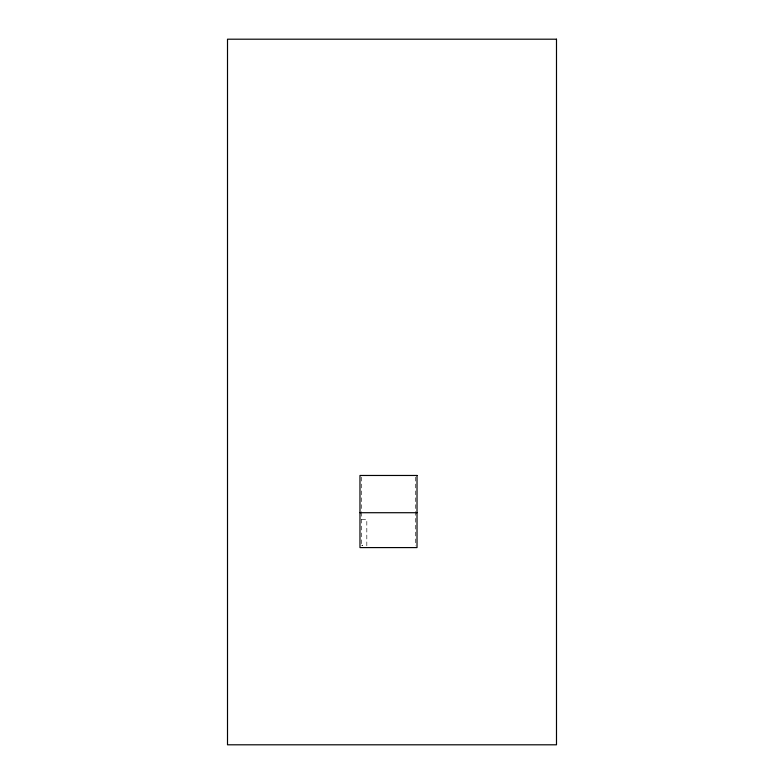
<?xml version="1.0" encoding="UTF-8"?>
<svg xmlns="http://www.w3.org/2000/svg" width="784" height="784" viewBox="0 0 784 784"><rect width="100%" height="100%" fill="white"/><g stroke="black" fill="none" stroke-linecap="round" stroke-linejoin="round"><path stroke-width="0.59" stroke-dasharray="3.92 2.94" d="M361.679 519.625L366.814 519.625L366.814 545.87M415.314 477.182L415.314 545.87M361.679 477.182L361.679 511.638M361.679 512.354L361.679 545.87M361.865 545.184L362.629 545.419L361.865 545.184"/><path stroke-width="1.18" d="M359.974 512.716L417.019 512.716M556.493 39.2L227.507 39.2L227.507 744.8L556.493 744.8L556.493 39.2M417.019 475.467L359.974 475.467L359.974 547.585L417.019 547.585L417.019 475.467"/></g></svg>
